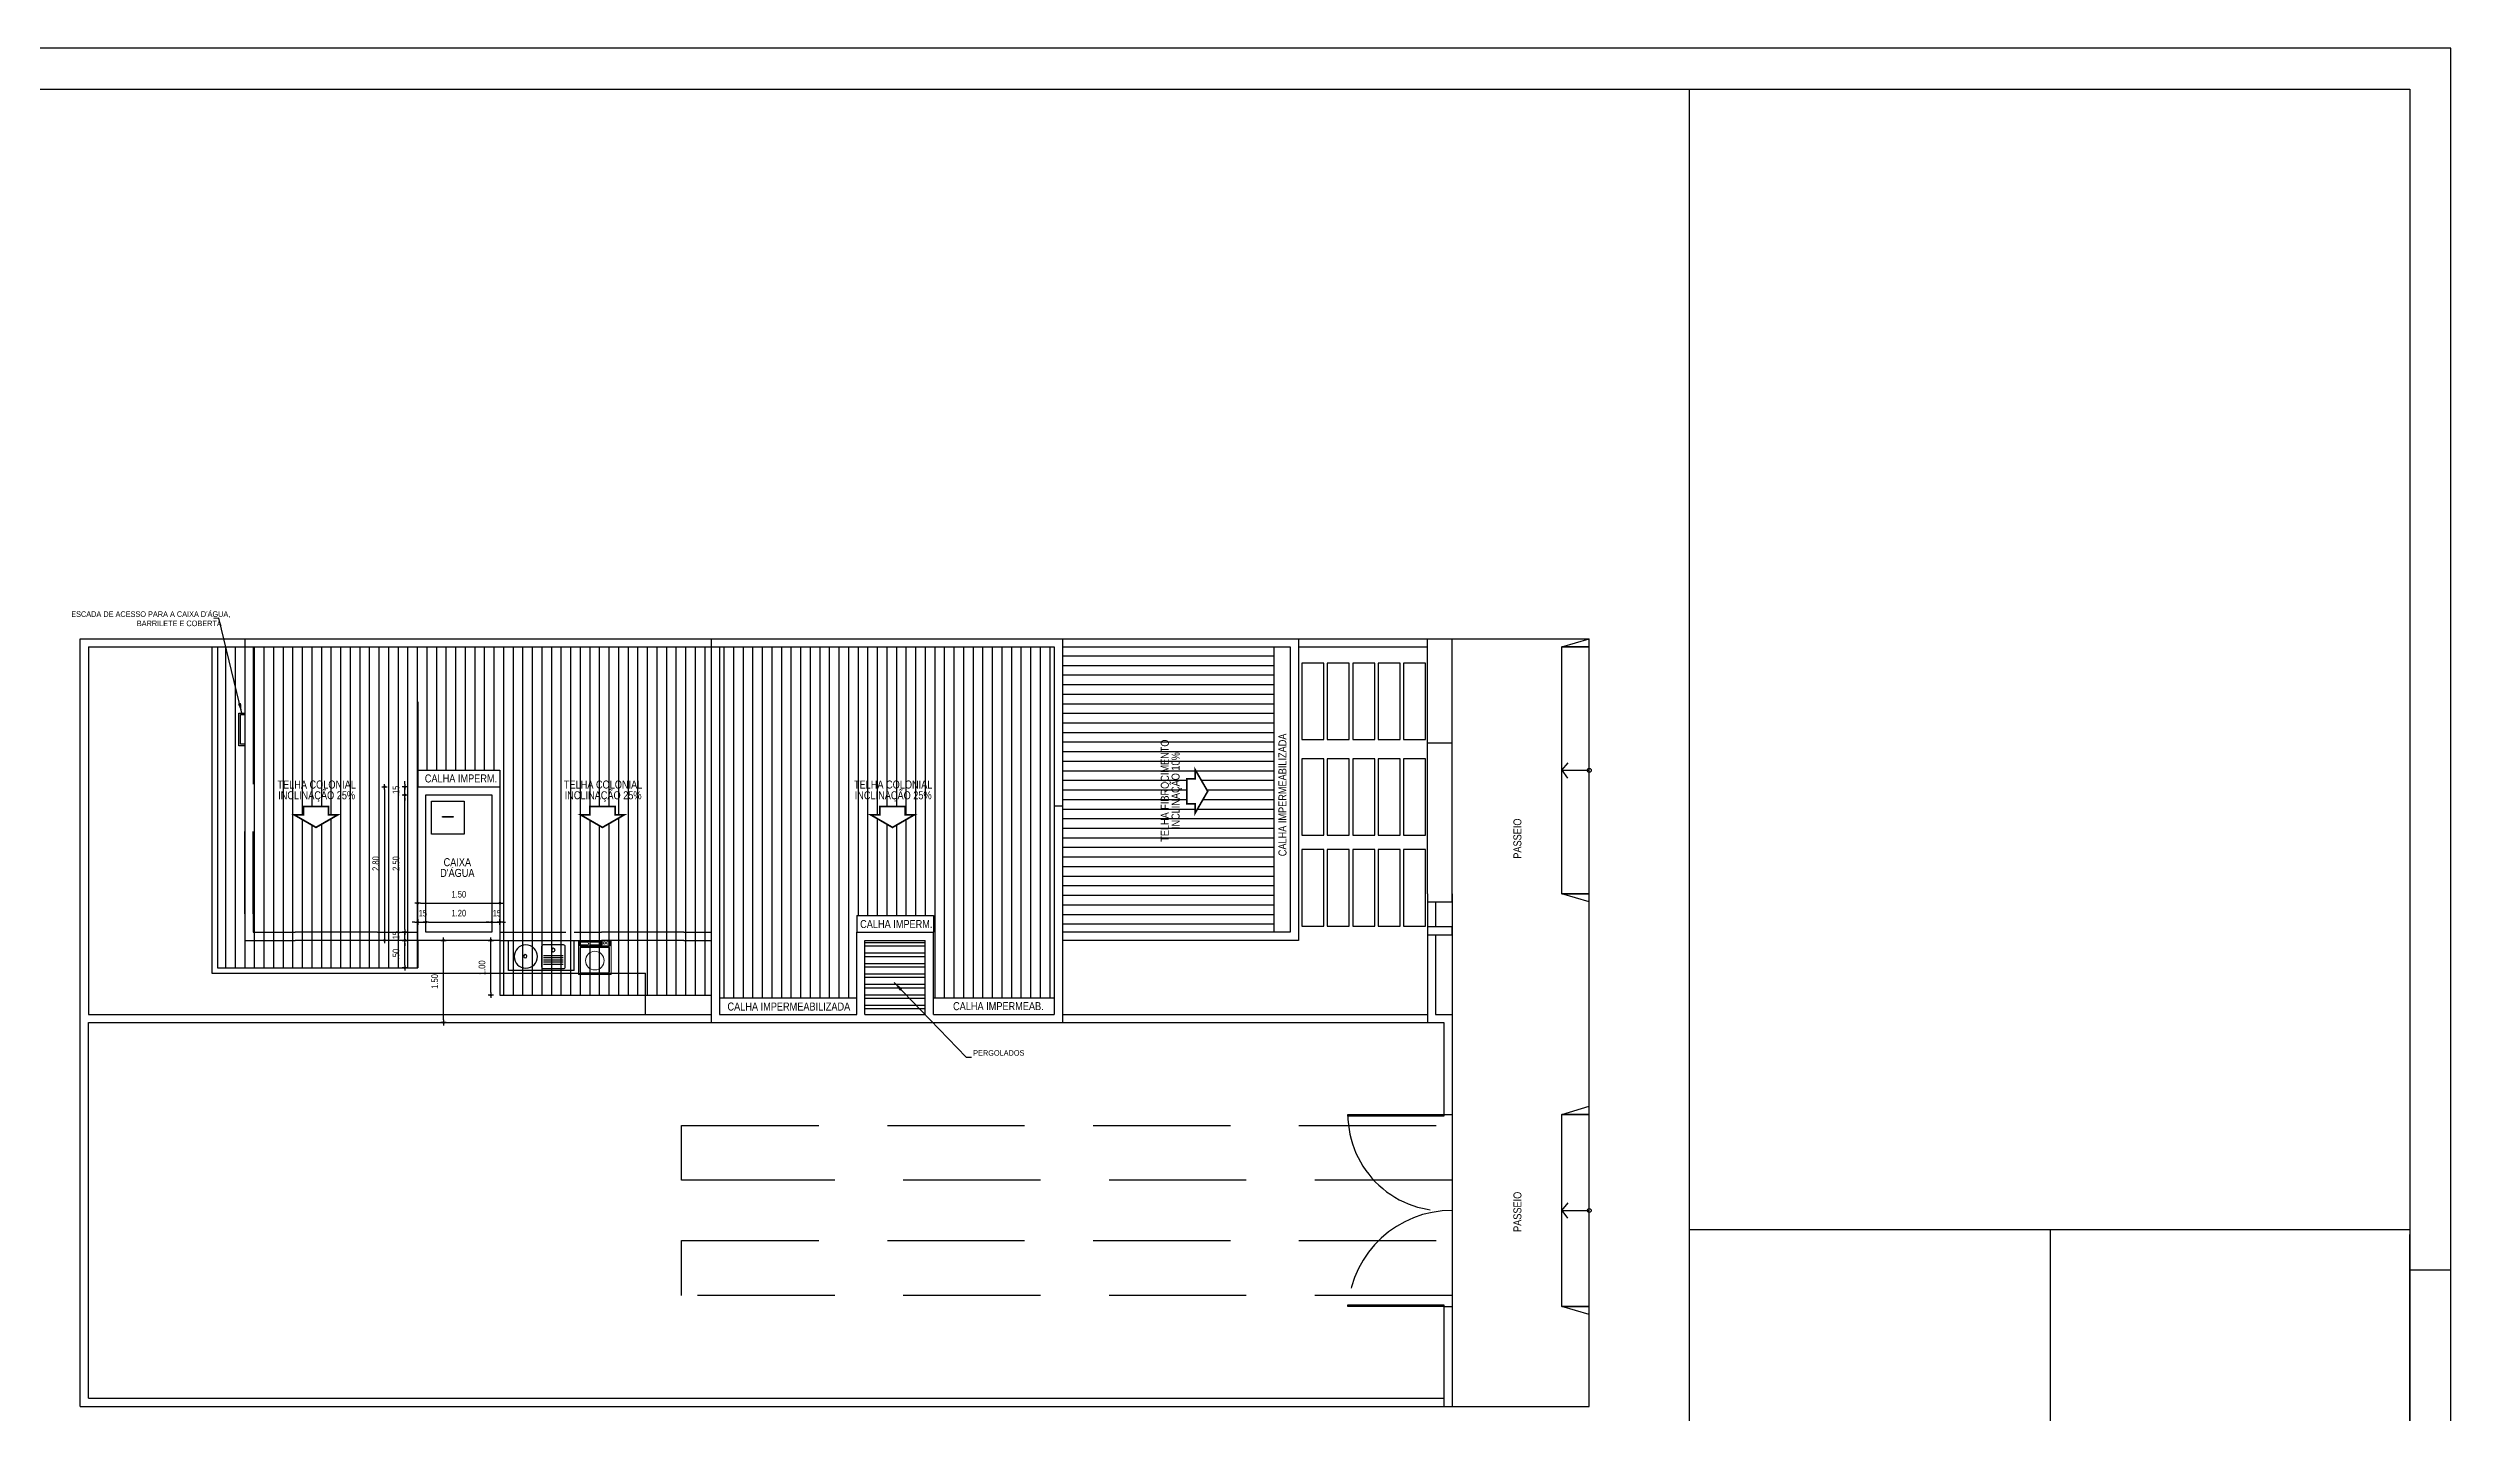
# Model space of a CAD drawing. Header units: millimetres. Extents: x 3955 to 10567, y -112 to 1797.
# Drawn here: x 5260.48 to 5304.27, y 921.61 to 946.49 of the extents above; entities that cross this region are included whole.
import ezdxf
from ezdxf.enums import TextEntityAlignment as Align

# ---------------------------------------------------------------- set-up
doc = ezdxf.new("R2010")
doc.units = ezdxf.units.MM
doc.header["$LTSCALE"] = 20
doc.linetypes.add('HIDDEN2', pattern=[0.1875, 0.125, -0.0625])
for name, color, linetype in [('COTA', 7, 'Continuous'), ('COTAS', 7, 'Continuous'), ('COTAS01', 7, 'Continuous'), ('E-txt-g', 3, 'Continuous'), ('ESPECIFICAÇÃO02', 7, 'Continuous'), ('ESQUQDRIA', 2, 'Continuous'), ('LAYER1', 2, 'Continuous'), ('LAYER7', 4, 'Continuous'), ('LINHA PISO', 9, 'Continuous'), ('PAREDE', 5, 'Continuous'), ('pergolado', 8, 'Continuous')]:
    doc.layers.add(name, color=color, linetype=linetype)
for name, color, linetype, lineweight in [('E-Cta-W', 7, 'Continuous', 20), ('E-Lay-9', 9, 'Continuous', 9), ('E-Txt-W', 7, 'Continuous', 20)]:
    doc.layers.add(name, color=color, linetype=linetype, lineweight=lineweight)
doc.styles.add('F2', font='ARIALN.TTF')
doc.styles.add('REG60', font='romans.shx', dxfattribs={"width": 0.8, "height": 0.15})
doc.styles.add('REG80', font='romans.shx', dxfattribs={"width": 0.8, "height": 0.2})
doc.styles.get("Standard").update_dxf_attribs({"font": 'arial.ttf'})
doc.dimstyles.new('ARQUITETURA', dxfattribs={"dimtxt": 0.11, "dimasz": 0.05, "dimexe": 0.1, "dimexo": 0, "dimgap": 0.1, "dimtad": 1, "dimzin": 5, "dimdsep": 46, "dimtxsty": 'F2', "dimblk": 'COTA', "dimcen": 0, "dimse1": 1, "dimse2": 1, "dimadec": 0, "dimazin": 0, "dimtfac": 2, "dimtix": 1, "dimtmove": 2, "dimatfit": 3, "dimldrblk": 'COTA', "dimfxl": 1, "dimtolj": 1, "dimtzin": 5, "dimarcsym": 0})
doc.dimstyles.get("Standard").update_dxf_attribs({"dimtxt": 0.18, "dimasz": 0.18, "dimexe": 0.18, "dimexo": 0.0625, "dimgap": 0.09, "dimtad": 0, "dimtih": 1, "dimtoh": 1, "dimdec": 4, "dimzin": 0, "dimdsep": 46, "dimtxsty": 'Standard', "dimcen": 0.09, "dimadec": 0, "dimazin": 0, "dimtfac": 1, "dimtdec": 4, "dimtofl": 0, "dimtmove": 0, "dimatfit": 3, "dimfxl": 1, "dimtolj": 1, "dimtzin": 0, "dimarcsym": 0})
pattern_1 = [(90, (0, -102.09482), (-0.174625, 3e-17), [])]

# ---------------------------------------------------------------- blocks, each defined once
blk = doc.blocks.new('A$C656368A0')
at = {"layer": 'COTAS01', "color": 8}
for p, q in [((0, 1.196), (0, 0)), ((0, 1.196), (0.55, 1.196)), ((0.11, 0.997), (0.11, 0.635)), ((0.15, 0.997), (0.15, 0.635)), ((0.19, 0.997), (0.19, 0.635)), ((0.23, 0.997), (0.23, 0.635)), ((0.27, 0.997), (0.27, 0.635)), ((0, 0), (0.55, 0))]:
    blk.add_line(p, q, dxfattribs=at)
for centre in [(0.374, 0.816), (0.259, 0.305)]:
    blk.add_circle(centre, 0.0307, dxfattribs=at)
at = {"layer": 'ESPECIFICAÇÃO02', "color": 8}
blk.add_lwpolyline([(0.466, 0.633, -0.414214), (0.436, 0.603), (0.065, 0.603, -0.414214), (0.035, 0.633), (0.035, 1.003, -0.414214), (0.065, 1.033), (0.436, 1.033, -0.414214), (0.466, 1.003)], format="xyb", close=True, dxfattribs=at)
blk.add_circle((0.254, 0.315), 0.212, dxfattribs=at)
blk = doc.blocks.new('Maquina de Lavar')
at = {"layer": 'E-Lay-9', "color": 8}
for p, q in [((0.3, 0), (-0.3, 0)), ((-0.3, 0), (-0.3, -0.62)), ((-0.08, -0.01), (-0.28, -0.01)), ((-0.28, -0.01), (-0.28, -0.1)), ((0.28, -0.1), (-0.28, -0.1)), ((0.27, -0.13), (-0.27, -0.13)), ((-0.27, -0.13), (-0.27, -0.57)), ((0.25, -0.11), (-0.25, -0.11)), ((-0.25, -0.11), (-0.25, -0.13)), ((-0.136, -0.085), (-0.136, -0.01)), ((-0.086, -0.025), (-0.136, -0.025)), ((-0.086, -0.04), (-0.136, -0.04)), ((-0.086, -0.055), (-0.136, -0.055)), ((-0.086, -0.07), (-0.136, -0.07)), ((0.085, -0.085), (-0.136, -0.085)), ((-0.086, -0.085), (-0.086, -0.01)), ((-0.08, -0.01), (-0.08, -0.02)), ((0.28, -0.02), (-0.08, -0.02)), ((0.085, -0.035), (-0.065, -0.035)), ((0.085, -0.085), (0.085, -0.035)), ((0.115, -0.07), (0.115, -0.05)), ((0.25, -0.035), (0.13, -0.035)), ((0.25, -0.085), (0.13, -0.085)), ((0.25, -0.13), (0.25, -0.11)), ((0.265, -0.07), (0.265, -0.05)), ((0.27, -0.57), (0.27, -0.13)), ((0.28, -0.1), (0.28, -0.02)), ((0.3, -0.62), (0.3, 0)), ((-0.3, -0.62), (0.3, -0.62)), ((-0.25, -0.59), (0.25, -0.59))]:
    blk.add_line(p, q, dxfattribs=at)
for centre, radius in [((-0.237, -0.048), 0.0227), ((-0.174, -0.048), 0.0227), ((0, -0.37), 0.17)]:
    blk.add_circle(centre, radius, dxfattribs=at)
for centre, radius, start, end in [((-0.065, -0.02), 0.015, 180, 270), ((0.13, -0.05), 0.015, 90, 180), ((0.13, -0.07), 0.015, 180, 270), ((0.25, -0.05), 0.015, 360, 90), ((0.25, -0.07), 0.015, 270, 360), ((-0.25, -0.57), 0.02, 180, 270), ((0.25, -0.57), 0.02, 270, 360)]:
    blk.add_arc(centre, radius, start, end, dxfattribs=at)
blk = doc.blocks.new('TXT-AMB75')
at = {"layer": 'E-txt-g', "style": 'REG80', "width": 0.8, "flags": 8}
blk.add_attdef('TXT', text='', height=0.2, dxfattribs=at).set_placement((0.005, 0.296), align=Align.CENTER)
at = {"layer": 'E-Txt-W', "style": 'REG60', "width": 0.8, "flags": 8}
blk.add_attdef('TXT', text='', height=0.15, dxfattribs=at).set_placement((0.005, 0.027), align=Align.CENTER)
blk = doc.blocks.new('Seta')
at = {"color": 2, "const_width": 2}
blk.add_lwpolyline([(10, 15), (10, 26), (25, 0), (10, -26), (10, -15), (0, -15), (0, 15)], close=True, dxfattribs=at)
blk = doc.blocks.new('COTA')
at = {"layer": 'COTA'}
for p, q in [((-1, 0), (1, 0)), ((0, 1), (0, -1))]:
    blk.add_line(p, q, dxfattribs=at)
at = {"layer": 'COTA', "const_width": 0.5}
blk.add_lwpolyline([(-0.25, 0, 1), (0.25, 0, 1)], format="xyb", close=True, dxfattribs=at)
blk = doc.blocks.new('*D597')
at = {"color": 0, "lineweight": -2}
blk.add_line((5266.982, 929.773), (5266.982, 930.173), dxfattribs=at)
at = {"color": 0, "lineweight": -2, "xscale": 0.05, "yscale": 0.05, "zscale": 0.05}
for p, rotation in [((5266.982, 930.223), 90), ((5266.982, 929.723), 270)]:
    blk.add_blockref('COTA', p, dxfattribs=dict(at, rotation=rotation))
at = {"color": 0, "insert": (5266.82, 929.973), "char_height": 0.12, "attachment_point": 5, "rotation": 90, "style": 'F2'}
blk.add_mtext('\\A1;.50', dxfattribs=at)
blk = doc.blocks.new('*D598')
at = {"color": 0, "lineweight": -2}
for p, q in [((5266.982, 930.423), (5266.982, 930.473)), ((5266.982, 930.223), (5266.982, 930.373)), ((5266.982, 930.173), (5266.982, 930.123))]:
    blk.add_line(p, q, dxfattribs=at)
at = {"color": 0, "lineweight": -2, "xscale": 0.05, "yscale": 0.05, "zscale": 0.05}
for p, rotation in [((5266.982, 930.373), 270), ((5266.982, 930.223), 90)]:
    blk.add_blockref('COTA', p, dxfattribs=dict(at, rotation=rotation))
at = {"color": 0, "insert": (5266.82, 930.298), "char_height": 0.12, "attachment_point": 5, "rotation": 90, "style": 'F2'}
blk.add_mtext('\\A1;.15', dxfattribs=at)
blk = doc.blocks.new('*D599')
at = {"color": 0, "lineweight": -2}
blk.add_line((5266.982, 930.423), (5266.982, 932.823), dxfattribs=at)
at = {"color": 0, "lineweight": -2, "xscale": 0.05, "yscale": 0.05, "zscale": 0.05}
for p, rotation in [((5266.982, 932.873), 90), ((5266.982, 930.373), 270)]:
    blk.add_blockref('COTA', p, dxfattribs=dict(at, rotation=rotation))
at = {"color": 0, "insert": (5266.82, 931.623), "char_height": 0.12, "attachment_point": 5, "rotation": 90, "style": 'F2'}
blk.add_mtext('\\A1;2.50', dxfattribs=at)
blk = doc.blocks.new('*D498')
at = {"color": 0, "lineweight": -2}
for p, q in [((5266.982, 933.073), (5266.982, 933.123)), ((5266.982, 932.873), (5266.982, 933.023)), ((5266.982, 932.823), (5266.982, 932.773))]:
    blk.add_line(p, q, dxfattribs=at)
at = {"color": 0, "lineweight": -2, "xscale": 0.05, "yscale": 0.05, "zscale": 0.05}
for p, rotation in [((5266.982, 933.023), 270), ((5266.982, 932.873), 90)]:
    blk.add_blockref('COTA', p, dxfattribs=dict(at, rotation=rotation))
at = {"color": 0, "insert": (5266.82, 932.948), "char_height": 0.12, "attachment_point": 5, "rotation": 90, "style": 'F2'}
blk.add_mtext('\\A1;.15', dxfattribs=at)
blk = doc.blocks.new('*D600')
at = {"color": 0, "lineweight": -2}
blk.add_line((5266.613, 932.973), (5266.613, 930.273), dxfattribs=at)
at = {"color": 0, "lineweight": -2, "xscale": 0.05, "yscale": 0.05, "zscale": 0.05}
for p, rotation in [((5266.613, 933.023), 90), ((5266.613, 930.223), 270)]:
    blk.add_blockref('COTA', p, dxfattribs=dict(at, rotation=rotation))
at = {"color": 0, "insert": (5266.452, 931.623), "char_height": 0.12, "attachment_point": 5, "rotation": 90, "style": 'F2'}
blk.add_mtext('\\A1;2.80', dxfattribs=at)
blk = doc.blocks.new('*D601')
at = {"color": 0, "lineweight": -2}
for p, q in [((5267.166, 930.556), (5267.116, 930.556)), ((5267.216, 930.556), (5267.366, 930.556)), ((5267.416, 930.556), (5267.466, 930.556))]:
    blk.add_line(p, q, dxfattribs=at)
at = {"color": 0, "lineweight": -2, "xscale": 0.05, "yscale": 0.05, "zscale": 0.05}
blk.add_blockref('COTA', (5267.216, 930.556), dxfattribs=at)
at = {"color": 0, "lineweight": -2, "xscale": 0.05, "yscale": 0.05, "zscale": 0.05, "rotation": 180}
blk.add_blockref('COTA', (5267.366, 930.556), dxfattribs=at)
at = {"color": 0, "insert": (5267.291, 930.718), "char_height": 0.12, "attachment_point": 5, "style": 'F2'}
blk.add_mtext('\\A1;.15', dxfattribs=at)
blk = doc.blocks.new('*D602')
at = {"color": 0, "lineweight": -2}
blk.add_line((5267.416, 930.556), (5268.516, 930.556), dxfattribs=at)
at = {"color": 0, "lineweight": -2, "xscale": 0.05, "yscale": 0.05, "zscale": 0.05, "rotation": 180}
blk.add_blockref('COTA', (5267.366, 930.556), dxfattribs=at)
at = {"color": 0, "lineweight": -2, "xscale": 0.05, "yscale": 0.05, "zscale": 0.05}
blk.add_blockref('COTA', (5268.566, 930.556), dxfattribs=at)
at = {"color": 0, "insert": (5267.966, 930.718), "char_height": 0.12, "attachment_point": 5, "style": 'F2'}
blk.add_mtext('\\A1;1.20', dxfattribs=at)
blk = doc.blocks.new('*D603')
at = {"color": 0, "lineweight": -2}
for p, q in [((5268.516, 930.556), (5268.466, 930.556)), ((5268.566, 930.556), (5268.716, 930.556)), ((5268.766, 930.556), (5268.816, 930.556))]:
    blk.add_line(p, q, dxfattribs=at)
at = {"color": 0, "lineweight": -2, "xscale": 0.05, "yscale": 0.05, "zscale": 0.05}
blk.add_blockref('COTA', (5268.566, 930.556), dxfattribs=at)
at = {"color": 0, "lineweight": -2, "xscale": 0.05, "yscale": 0.05, "zscale": 0.05, "rotation": 180}
blk.add_blockref('COTA', (5268.716, 930.556), dxfattribs=at)
at = {"color": 0, "insert": (5268.641, 930.718), "char_height": 0.12, "attachment_point": 5, "style": 'F2'}
blk.add_mtext('\\A1;.15', dxfattribs=at)
blk = doc.blocks.new('*D604')
at = {"color": 0, "lineweight": -2}
blk.add_line((5267.266, 930.9), (5268.666, 930.9), dxfattribs=at)
at = {"color": 0, "lineweight": -2, "xscale": 0.05, "yscale": 0.05, "zscale": 0.05, "rotation": 180}
blk.add_blockref('COTA', (5267.216, 930.9), dxfattribs=at)
at = {"color": 0, "lineweight": -2, "xscale": 0.05, "yscale": 0.05, "zscale": 0.05}
blk.add_blockref('COTA', (5268.716, 930.9), dxfattribs=at)
at = {"color": 0, "insert": (5267.966, 931.062), "char_height": 0.12, "attachment_point": 5, "style": 'F2'}
blk.add_mtext('\\A1;1.50', dxfattribs=at)
blk = doc.blocks.new('*D605')
at = {"color": 0, "lineweight": -2}
blk.add_line((5268.549, 929.273), (5268.549, 930.173), dxfattribs=at)
at = {"color": 0, "lineweight": -2, "xscale": 0.05, "yscale": 0.05, "zscale": 0.05}
for p, rotation in [((5268.549, 930.223), 90), ((5268.549, 929.223), 270)]:
    blk.add_blockref('COTA', p, dxfattribs=dict(at, rotation=rotation))
at = {"color": 0, "insert": (5268.388, 929.723), "char_height": 0.12, "attachment_point": 5, "rotation": 90, "style": 'F2'}
blk.add_mtext('\\A1;1.00', dxfattribs=at)
blk = doc.blocks.new('*D661')
at = {"color": 0, "lineweight": -2}
blk.add_line((5267.688, 928.773), (5267.688, 930.173), dxfattribs=at)
at = {"color": 0, "lineweight": -2, "xscale": 0.05, "yscale": 0.05, "zscale": 0.05}
for p, rotation in [((5267.688, 930.223), 90), ((5267.688, 928.723), 270)]:
    blk.add_blockref('COTA', p, dxfattribs=dict(at, rotation=rotation))
at = {"color": 0, "insert": (5267.527, 929.473), "char_height": 0.12, "attachment_point": 5, "rotation": 90, "style": 'F2'}
blk.add_mtext('\\A1;1.50', dxfattribs=at)

msp = doc.modelspace()

# ---------------------------------------------------------------- hatches: boundary and pattern name
at = {"linetype": 'Continuous'}
h = msp.add_hatch(dxfattribs=at)
h.set_pattern_fill('ANSI32', color=8, scale=0.02, angle=135, style=0)
h.set_pattern_definition([(180, (0, -77.62423), (-1e-17, -0.1905), []), (180, (-0.0635, -77.56073), (-1e-17, -0.1905), [])])
h.paths.add_polyline_path([(5276.466, 930.148), (5276.466, 930.223), (5275.366, 930.223), (5275.366, 930.148), (5275.366, 928.948), (5275.366, 928.873), (5276.466, 928.873), (5276.466, 928.948)])
at = {"layer": 'LAYER7', "linetype": 'Continuous'}
h = msp.add_hatch(dxfattribs=at)
h.set_pattern_fill('ANSI31', color=8, scale=0.055, angle=45, style=0)
h.set_pattern_definition(pattern_1)
h.paths.add_polyline_path([(5263.566, 935.573), (5263.566, 929.723), (5267.216, 929.723), (5267.216, 933.323), (5268.716, 933.323), (5268.716, 929.223), (5272.566, 929.223), (5272.566, 935.573)])
h.paths.add_polyline_path([(5269.843, 932.951), (5271.347, 932.951), (5271.347, 933.177), (5269.843, 933.177)], flags=24)
h.paths.add_polyline_path([(5269.839, 932.698), (5271.351, 932.698), (5271.351, 933.029), (5269.839, 933.029)], flags=24)
h.paths.add_polyline_path([(5270.353, 932.511), (5270.185, 932.511), (5270.583, 932.282), (5270.98, 932.511), (5270.812, 932.511), (5270.812, 932.664), (5270.353, 932.664)], flags=16)
h.paths.add_polyline_path([(5264.623, 932.951), (5266.128, 932.951), (5266.128, 933.177), (5264.623, 933.177)], flags=24)
h.paths.add_polyline_path([(5264.62, 932.698), (5266.131, 932.698), (5266.131, 933.029), (5264.62, 933.029)], flags=24)
h.paths.add_polyline_path([(5265.134, 932.511), (5264.966, 932.511), (5265.363, 932.282), (5265.76, 932.511), (5265.592, 932.511), (5265.592, 932.664), (5265.134, 932.664)], flags=16)
h.paths.add_polyline_path([(5266.945, 931.461), (5266.945, 931.789), (5266.695, 931.789), (5266.695, 931.461)], flags=24)
h.paths.add_polyline_path([(5266.945, 932.819), (5266.945, 933.071), (5266.695, 933.071), (5266.695, 932.819)], flags=24)
h.paths.add_polyline_path([(5266.576, 931.461), (5266.576, 931.789), (5266.326, 931.789), (5266.326, 931.461)], flags=24)
h.paths.add_polyline_path([(5266.945, 930.169), (5266.945, 930.421), (5266.695, 930.421), (5266.695, 930.169)], flags=24)
h.paths.add_polyline_path([(5266.945, 929.845), (5266.945, 930.096), (5266.695, 930.096), (5266.695, 929.845)], flags=24)
h = msp.add_hatch(dxfattribs=at)
h.set_pattern_fill('ANSI31', scale=0.055, angle=45, style=0)
h.set_pattern_definition(pattern_1)
h.paths.add_polyline_path([(5278.816, 932.673), (5278.816, 935.573), (5272.716, 935.573), (5272.716, 929.173), (5275.216, 929.173), (5275.216, 930.373), (5275.216, 930.673), (5276.616, 930.673), (5276.616, 930.373), (5276.616, 929.173), (5278.816, 929.173)])
h.paths.add_polyline_path([(5276.266, 932.511), (5275.869, 932.282), (5275.472, 932.511), (5275.64, 932.511), (5275.64, 932.664), (5276.098, 932.664), (5276.098, 932.511)], flags=16)
h.paths.add_polyline_path([(5275.129, 932.951), (5276.634, 932.951), (5276.634, 933.177), (5275.129, 933.177)], flags=24)
h.paths.add_polyline_path([(5275.126, 932.698), (5276.637, 932.698), (5276.637, 933.029), (5275.126, 933.029)], flags=24)
h = msp.add_hatch(dxfattribs=at)
h.set_pattern_fill('ANSI31', color=8, scale=0.055, angle=135, style=0)
h.set_pattern_definition([(180, (0, -95.05095), (-3e-17, -0.174625), [])])
h.paths.add_polyline_path([(5278.966, 935.573), (5278.966, 932.673), (5278.966, 930.373), (5282.816, 930.373), (5282.816, 935.573)])
h.paths.add_polyline_path([(5281.383, 933.337), (5281.612, 932.94), (5281.383, 932.543), (5281.383, 932.71), (5281.23, 932.71), (5281.23, 933.169), (5281.383, 933.169)], flags=16)
h.paths.add_polyline_path([(5280.943, 931.982), (5280.943, 933.922), (5280.717, 933.922), (5280.717, 931.982)], flags=24)
h.paths.add_polyline_path([(5281.196, 932.196), (5281.196, 933.708), (5280.866, 933.708), (5280.866, 932.196)], flags=24)

# ---------------------------------------------------------------- linework, layer by layer
at = {"color": 2}
for p, q in [((5290.393, 924.949), (5290.393, 945.743)), ((5303.518, 910.242), (5303.518, 924.857)), ((5303.518, 924.218), (5304.268, 924.218))]:
    msp.add_line(p, q, dxfattribs=at)
at = {"color": 8, "linetype": 'HIDDEN2'}
for p, q in [((5264.066, 935.573), (5264.066, 932.207)), ((5264.216, 935.573), (5264.216, 932.207)), ((5267.216, 934.573), (5267.216, 933.023)), ((5264.066, 930.707), (5264.066, 932.207)), ((5264.216, 930.707), (5264.216, 932.207)), ((5264.066, 930.707), (5264.066, 930.223)), ((5264.216, 930.707), (5264.216, 930.373)), ((5264.066, 930.223), (5264.981, 930.223)), ((5264.216, 930.373), (5264.981, 930.373)), ((5266.481, 930.373), (5264.981, 930.373)), ((5267.216, 930.223), (5264.981, 930.223)), ((5266.481, 930.373), (5267.216, 930.373)), ((5266.716, 930.373), (5267.216, 930.373)), ((5268.716, 930.373), (5269.916, 930.373)), ((5268.716, 930.373), (5269.916, 930.373)), ((5268.716, 930.223), (5270.566, 930.223)), ((5270.066, 930.373), (5270.566, 930.373)), ((5270.066, 930.373), (5270.566, 930.373)), ((5272.066, 930.373), (5270.566, 930.373)), ((5272.066, 930.223), (5270.566, 930.223)), ((5272.066, 930.373), (5272.566, 930.373)), ((5272.066, 930.373), (5272.566, 930.373)), ((5272.066, 930.223), (5272.566, 930.223))]:
    msp.add_line(p, q, dxfattribs=at)
at = {"color": 7}
for p, q in [((5267.216, 933.323), (5267.216, 933.023)), ((5268.716, 933.323), (5268.716, 933.023)), ((5275.216, 930.673), (5275.216, 930.373)), ((5276.616, 930.673), (5276.616, 930.373))]:
    msp.add_line(p, q, dxfattribs=at)
at = {"color": 8}
for p, q in [((5286.066, 930.923), (5286.066, 930.473)), ((5286.066, 930.323), (5286.066, 928.873)), ((5286.066, 927.048), (5286.066, 923.548))]:
    msp.add_line(p, q, dxfattribs=at)
at = {"color": 2}
msp.add_lwpolyline([(5238.391, 901.943), (5304.268, 901.943), (5304.268, 946.493), (5238.391, 946.493)], close=True, dxfattribs=at)
at = {"color": 1}
for points in [[(5240.266, 945.743), (5303.518, 945.743), (5303.518, 902.693), (5240.266, 902.693)], [(5267.216, 933.023), (5268.716, 933.023), (5268.716, 930.223), (5267.216, 930.223)]]:
    msp.add_lwpolyline(points, close=True, dxfattribs=at)
at = {"color": 7}
for points in [[(5264.066, 933.768), (5263.956, 933.768), (5263.956, 934.368), (5264.066, 934.368)], [(5296.97, 910.242), (5296.97, 924.949)]]:
    msp.add_lwpolyline(points, dxfattribs=at)
msp.add_lwpolyline([(5264.066, 933.798), (5263.986, 933.798), (5263.986, 934.338), (5264.066, 934.338)], close=True, dxfattribs=at)
at = {"color": 8, "linetype": 'HIDDEN2'}
msp.add_lwpolyline([(5267.366, 932.873), (5268.566, 932.873), (5268.566, 930.373), (5267.366, 930.373)], close=True, dxfattribs=at)
at = {"color": 8}
for points in [[(5267.466, 932.759), (5268.066, 932.759), (5268.066, 932.159), (5267.466, 932.159)], [(5267.669, 932.482), (5267.862, 932.482), (5267.862, 932.469), (5267.669, 932.469)], [(5285.916, 927.018), (5284.166, 927.018), (5284.166, 927.048), (5285.916, 927.048)], [(5285.916, 923.548), (5284.166, 923.548), (5284.166, 923.578), (5285.916, 923.578)]]:
    msp.add_lwpolyline(points, close=True, dxfattribs=at)
at = {"color": 2}
msp.add_lwpolyline([(5290.393, 910.242), (5290.393, 924.949), (5303.518, 924.949)], dxfattribs=at)
at = {"color": 8, "linetype": 'HIDDEN2'}
for centre, radius, start, end in [((5285.922, 927.048), 1.756, 180, 274.7066), ((5286.066, 923.392), 1.906, 90, 175.2934)]:
    msp.add_arc(centre, radius, start, end, dxfattribs=at)
at = {"layer": 'ESQUQDRIA', "color": 8, "ltscale": 0.5}
for p, q in [((5288.066, 933.323), (5288.178, 933.46)), ((5288.066, 933.323), (5288.566, 933.323)), ((5288.066, 933.323), (5288.171, 933.18)), ((5288.066, 925.298), (5288.178, 925.435)), ((5288.066, 925.298), (5288.566, 925.298)), ((5288.066, 925.298), (5288.171, 925.155))]:
    msp.add_line(p, q, dxfattribs=at)
for centre in [(5288.566, 933.323), (5288.566, 925.298)]:
    msp.add_circle(centre, 0.0349, dxfattribs=at)
at = {"layer": 'LAYER1', "color": 8, "linetype": 'Continuous'}
for p, q in [((5286.066, 935.723), (5288.566, 935.723)), ((5288.566, 921.723), (5288.566, 935.723)), ((5286.066, 921.723), (5288.566, 921.723))]:
    msp.add_line(p, q, dxfattribs=at)
for points in [[(5288.566, 930.923), (5288.066, 931.073), (5288.566, 931.073), (5288.066, 931.073), (5288.066, 935.573), (5288.566, 935.573), (5288.066, 935.573), (5288.566, 935.723)], [(5288.566, 923.398), (5288.066, 923.548), (5288.566, 923.548), (5288.066, 923.548), (5288.066, 927.048), (5288.566, 927.048), (5288.066, 927.048), (5288.566, 927.198)]]:
    msp.add_lwpolyline(points, dxfattribs=at)
at = {"layer": 'PAREDE', "color": 7, "linetype": 'Continuous'}
for p, q in [((5261.066, 935.723), (5264.066, 935.723)), ((5261.066, 921.723), (5261.066, 935.723)), ((5261.216, 935.573), (5263.566, 935.573)), ((5261.216, 935.573), (5263.466, 935.573)), ((5261.216, 935.573), (5261.216, 928.873)), ((5282.816, 935.573), (5282.816, 930.373)), ((5283.266, 935.723), (5285.916, 935.723)), ((5283.266, 935.723), (5286.066, 935.723)), ((5283.266, 935.573), (5285.616, 935.573)), ((5283.266, 935.573), (5285.616, 935.573)), ((5285.616, 931.073), (5285.616, 935.723)), ((5285.616, 935.573), (5285.616, 935.573)), ((5285.616, 935.573), (5285.616, 935.573)), ((5286.066, 935.573), (5286.066, 935.723)), ((5286.066, 935.573), (5286.066, 935.723)), ((5286.066, 930.923), (5286.066, 935.573)), ((5285.616, 933.823), (5286.066, 933.823)), ((5267.216, 933.323), (5268.716, 933.323)), ((5285.616, 931.073), (5285.616, 930.923)), ((5285.616, 931.073), (5285.616, 930.923)), ((5285.616, 931.073), (5285.616, 928.873)), ((5285.616, 931.073), (5285.616, 928.723)), ((5285.616, 930.923), (5286.066, 930.923)), ((5285.766, 930.923), (5286.066, 930.923)), ((5285.766, 930.923), (5286.066, 930.923)), ((5285.766, 930.923), (5286.066, 930.923)), ((5285.766, 930.923), (5285.766, 930.473)), ((5285.766, 930.923), (5285.766, 930.473)), ((5286.066, 931.073), (5286.066, 930.923)), ((5286.066, 931.073), (5286.066, 930.923)), ((5275.216, 930.673), (5276.616, 930.673)), ((5285.616, 930.473), (5286.066, 930.473)), ((5285.616, 930.473), (5286.066, 930.473)), ((5285.616, 930.473), (5286.066, 930.473)), ((5286.066, 930.473), (5286.066, 930.323)), ((5286.066, 930.473), (5286.066, 930.323)), ((5286.066, 930.323), (5286.066, 930.473)), ((5285.616, 930.323), (5286.066, 930.323)), ((5285.616, 930.323), (5286.066, 930.323)), ((5285.616, 930.323), (5286.066, 930.323)), ((5285.616, 930.323), (5286.066, 930.323)), ((5285.766, 930.323), (5285.766, 928.873)), ((5285.766, 930.323), (5285.766, 928.873)), ((5272.716, 929.173), (5275.216, 929.173)), ((5276.616, 929.173), (5278.816, 929.173)), ((5261.216, 928.873), (5272.566, 928.873)), ((5261.216, 928.723), (5272.566, 928.723)), ((5261.216, 928.723), (5272.566, 928.723)), ((5261.216, 921.873), (5261.216, 928.723)), ((5278.966, 928.873), (5285.616, 928.873)), ((5278.966, 928.723), (5285.916, 928.723)), ((5278.966, 928.723), (5285.916, 928.723)), ((5282.416, 928.873), (5285.616, 928.873)), ((5285.766, 928.873), (5286.066, 928.873)), ((5285.766, 928.873), (5286.066, 928.873)), ((5285.916, 928.723), (5285.916, 927.048)), ((5286.066, 928.873), (5286.066, 928.723)), ((5286.066, 928.723), (5286.066, 927.048)), ((5285.916, 927.048), (5286.066, 927.048)), ((5285.916, 923.548), (5285.916, 921.723)), ((5285.916, 923.548), (5286.066, 923.548)), ((5285.916, 923.548), (5286.066, 923.548)), ((5286.066, 923.548), (5286.066, 921.723)), ((5261.066, 921.723), (5286.066, 921.723)), ((5261.066, 921.723), (5286.066, 921.723)), ((5261.216, 921.873), (5264.066, 921.873)), ((5261.216, 921.873), (5285.916, 921.873))]:
    msp.add_line(p, q, dxfattribs=at)
at = {"layer": 'PAREDE', "color": 8, "linetype": 'Continuous'}
for p, q in [((5263.466, 935.573), (5263.466, 929.623)), ((5263.466, 929.623), (5268.872, 929.623)), ((5268.872, 929.623), (5271.366, 929.623)), ((5271.366, 928.873), (5271.366, 929.623))]:
    msp.add_line(p, q, dxfattribs=at)
at = {"layer": 'PAREDE', "color": 5, "linetype": 'Continuous'}
for p, q in [((5263.566, 935.573), (5263.566, 935.573)), ((5272.537, 935.573), (5278.816, 935.573)), ((5272.566, 935.723), (5278.966, 935.723)), ((5272.566, 935.723), (5272.566, 935.573)), ((5272.566, 935.573), (5278.816, 935.573)), ((5278.816, 935.573), (5278.816, 932.673)), ((5278.966, 935.723), (5278.966, 932.673)), ((5278.816, 932.673), (5278.966, 932.673))]:
    msp.add_line(p, q, dxfattribs=at)
at = {"layer": 'PAREDE', "color": 2, "linetype": 'Continuous'}
for p, q in [((5263.566, 935.573), (5272.566, 935.573)), ((5263.566, 935.573), (5263.566, 929.723)), ((5264.066, 935.723), (5272.566, 935.723)), ((5264.066, 935.723), (5264.066, 935.573)), ((5272.566, 935.573), (5272.566, 928.723)), ((5272.716, 935.573), (5272.716, 928.873)), ((5278.816, 932.673), (5278.816, 928.873)), ((5278.966, 932.673), (5278.966, 928.723)), ((5267.216, 930.223), (5267.216, 929.723)), ((5268.716, 930.223), (5268.716, 929.223)), ((5275.216, 930.373), (5276.616, 930.373)), ((5275.216, 928.873), (5275.216, 930.373)), ((5275.366, 930.223), (5276.466, 930.223)), ((5275.366, 928.873), (5275.366, 930.223)), ((5276.466, 928.873), (5276.466, 930.223)), ((5276.616, 928.873), (5276.616, 930.373)), ((5263.566, 929.723), (5267.216, 929.723)), ((5268.716, 929.223), (5272.566, 929.223)), ((5272.566, 928.723), (5278.966, 928.723)), ((5272.566, 928.723), (5278.966, 928.723)), ((5272.716, 928.873), (5275.216, 928.873)), ((5275.366, 928.873), (5276.466, 928.873)), ((5276.616, 928.873), (5278.816, 928.873))]:
    msp.add_line(p, q, dxfattribs=at)
at = {"layer": 'PAREDE', "color": 3, "linetype": 'Continuous'}
for p, q in [((5278.966, 935.723), (5283.266, 935.723)), ((5278.966, 935.723), (5283.266, 935.723)), ((5278.966, 935.573), (5283.116, 935.573)), ((5278.966, 935.573), (5283.116, 935.573)), ((5283.116, 935.573), (5283.116, 930.373)), ((5283.266, 935.723), (5283.266, 930.223)), ((5283.116, 930.373), (5278.966, 930.373)), ((5283.266, 930.223), (5278.966, 930.223))]:
    msp.add_line(p, q, dxfattribs=at)
at = {"layer": 'pergolado', "linetype": 'HIDDEN2'}
for points in [[(5283.729, 933.883), (5283.729, 935.279), (5283.329, 935.279), (5283.329, 933.883)], [(5284.192, 933.883), (5284.192, 935.279), (5283.792, 935.279), (5283.792, 933.883)], [(5284.655, 933.883), (5284.655, 935.279), (5284.255, 935.279), (5284.255, 933.883)], [(5285.118, 933.883), (5285.118, 935.279), (5284.718, 935.279), (5284.718, 933.883)], [(5285.581, 933.883), (5285.581, 935.279), (5285.181, 935.279), (5285.181, 933.883)], [(5283.729, 932.139), (5283.729, 933.535), (5283.329, 933.535), (5283.329, 932.139)], [(5284.192, 932.139), (5284.192, 933.535), (5283.792, 933.535), (5283.792, 932.139)], [(5284.655, 932.139), (5284.655, 933.535), (5284.255, 933.535), (5284.255, 932.139)], [(5285.118, 932.139), (5285.118, 933.535), (5284.718, 933.535), (5284.718, 932.139)], [(5285.581, 932.139), (5285.581, 933.535), (5285.181, 933.535), (5285.181, 932.139)], [(5283.729, 930.483), (5283.729, 931.88), (5283.329, 931.88), (5283.329, 930.483)], [(5284.192, 930.483), (5284.192, 931.88), (5283.792, 931.88), (5283.792, 930.483)], [(5284.655, 930.483), (5284.655, 931.88), (5284.255, 931.88), (5284.255, 930.483)], [(5285.118, 930.483), (5285.118, 931.88), (5284.718, 931.88), (5284.718, 930.483)], [(5285.581, 930.483), (5285.581, 931.88), (5285.181, 931.88), (5285.181, 930.483)]]:
    msp.add_lwpolyline(points, close=True, dxfattribs=at)
for points in [[(5272.769, 925.848), (5272.026, 925.848), (5272.026, 926.848), (5286.066, 926.848), (5286.066, 925.848), (5272.026, 925.848)], [(5272.026, 924.749), (5286.066, 924.749), (5286.066, 923.748), (5272.026, 923.748), (5272.026, 924.749), (5272.769, 924.749)]]:
    msp.add_lwpolyline(points, dxfattribs=at)

# ---------------------------------------------------------------- block references
at = {"color": 6}
ref = msp.add_blockref('TXT-AMB75', (5283.068, 932.871), dxfattribs=dict(at, xscale=0.7290000000000001, yscale=0.7290000000000001, zscale=0.7290000000000001, rotation=90))
ref.add_attrib('TXT', 'CALHA IMPERMEABILIZADA', dxfattribs={"layer": 'E-Txt-W', "color": 2, "height": 0.1458, "rotation": 90, "style": 'F2'}).set_placement((5283.048, 932.875), align=Align.CENTER)
ref = msp.add_blockref('TXT-AMB75', (5281.119, 932.948), dxfattribs=dict(at, xscale=0.7290000000000001, yscale=0.7290000000000001, zscale=0.7290000000000001, rotation=90))
ref.add_attrib('TXT', 'TELHA FIBROCIMENTO', dxfattribs={"layer": 'E-txt-g', "color": 2, "height": 0.1458, "rotation": 90, "style": 'F2'}).set_placement((5280.903, 932.952), align=Align.CENTER)
ref.add_attrib('TXT', 'INCLINAÇÃO 10%', dxfattribs={"layer": 'E-Txt-W', "color": 2, "height": 0.1458, "rotation": 90, "style": 'F2'}).set_placement((5281.1, 932.952), align=Align.CENTER)
ref = msp.add_blockref('TXT-AMB75', (5265.371, 932.775), dxfattribs=dict(at, xscale=0.7290000000000001, yscale=0.7290000000000001, zscale=0.7290000000000001))
ref.add_attrib('TXT', 'TELHA COLONIAL', dxfattribs={"layer": 'E-txt-g', "color": 2, "height": 0.1458, "style": 'F2'}).set_placement((5265.375, 932.991), align=Align.CENTER)
ref.add_attrib('TXT', 'INCLINAÇÃO 25%', dxfattribs={"layer": 'E-Txt-W', "color": 2, "height": 0.1458, "style": 'F2'}).set_placement((5265.375, 932.795), align=Align.CENTER)
ref = msp.add_blockref('TXT-AMB75', (5268.001, 933.082), dxfattribs=dict(at, xscale=0.7290000000000001, yscale=0.7290000000000001, zscale=0.7290000000000001))
ref.add_attrib('TXT', 'CALHA IMPERM.', dxfattribs={"layer": 'E-Txt-W', "color": 2, "height": 0.1458, "style": 'F2'}).set_placement((5268.005, 933.102), align=Align.CENTER)
ref = msp.add_blockref('TXT-AMB75', (5270.591, 932.775), dxfattribs=dict(at, xscale=0.7290000000000001, yscale=0.7290000000000001, zscale=0.7290000000000001))
ref.add_attrib('TXT', 'TELHA COLONIAL', dxfattribs={"layer": 'E-txt-g', "color": 2, "height": 0.1458, "style": 'F2'}).set_placement((5270.595, 932.991), align=Align.CENTER)
ref.add_attrib('TXT', 'INCLINAÇÃO 25%', dxfattribs={"layer": 'E-Txt-W', "color": 2, "height": 0.1458, "style": 'F2'}).set_placement((5270.595, 932.795), align=Align.CENTER)
ref = msp.add_blockref('TXT-AMB75', (5275.877, 932.775), dxfattribs=dict(at, xscale=0.7290000000000001, yscale=0.7290000000000001, zscale=0.7290000000000001))
ref.add_attrib('TXT', 'TELHA COLONIAL', dxfattribs={"layer": 'E-txt-g', "color": 2, "height": 0.1458, "style": 'F2'}).set_placement((5275.881, 932.991), align=Align.CENTER)
ref.add_attrib('TXT', 'INCLINAÇÃO 25%', dxfattribs={"layer": 'E-Txt-W', "color": 2, "height": 0.1458, "style": 'F2'}).set_placement((5275.881, 932.795), align=Align.CENTER)
ref = msp.add_blockref('TXT-AMB75', (5267.935, 931.359), dxfattribs=dict(at, xscale=0.7290000000000001, yscale=0.7290000000000001, zscale=0.7290000000000001))
ref.add_attrib('TXT', 'CAIXA', dxfattribs={"layer": 'E-txt-g', "color": 2, "height": 0.1458, "style": 'F2'}).set_placement((5267.939, 931.575), align=Align.CENTER)
ref.add_attrib('TXT', "D'ÁGUA", dxfattribs={"layer": 'E-Txt-W', "color": 2, "height": 0.1458, "style": 'F2'}).set_placement((5267.939, 931.379), align=Align.CENTER)
ref = msp.add_blockref('TXT-AMB75', (5275.934, 930.427), dxfattribs=dict(at, xscale=0.7290000000000001, yscale=0.7290000000000001, zscale=0.7290000000000001))
ref.add_attrib('TXT', 'CALHA IMPERM.', dxfattribs={"layer": 'E-Txt-W', "color": 2, "height": 0.1458, "style": 'F2'}).set_placement((5275.938, 930.447), align=Align.CENTER)
ref = msp.add_blockref('TXT-AMB75', (5273.976, 928.923), dxfattribs=dict(at, xscale=0.7290000000000001, yscale=0.7290000000000001, zscale=0.7290000000000001))
ref.add_attrib('TXT', 'CALHA IMPERMEABILIZADA', dxfattribs={"layer": 'E-Txt-W', "color": 2, "height": 0.1458, "style": 'F2'}).set_placement((5273.98, 928.943), align=Align.CENTER)
ref = msp.add_blockref('TXT-AMB75', (5277.794, 928.931), dxfattribs=dict(at, xscale=0.7290000000000001, yscale=0.7290000000000001, zscale=0.7290000000000001))
ref.add_attrib('TXT', 'CALHA IMPERMEAB.', dxfattribs={"layer": 'E-Txt-W', "color": 2, "height": 0.1458, "style": 'F2'}).set_placement((5277.798, 928.95), align=Align.CENTER)
at = {"layer": 'COTAS', "ltscale": 0.35, "xscale": -1, "rotation": 270}
msp.add_blockref('A$C656368A0', (5268.872, 929.673), dxfattribs=at)
at = {"layer": 'E-Lay-9', "color": 6, "xscale": -0.01528799999998609, "yscale": 0.01528799999998609, "zscale": 0.01528799999998609}
for p, rotation in [((5281.23, 932.94), 180), ((5265.363, 932.664), 90.00000000000007), ((5270.583, 932.664), 90.00000000000007), ((5275.869, 932.664), 90.00000000000007)]:
    msp.add_blockref('Seta', p, dxfattribs=dict(at, rotation=rotation))
at = {"layer": 'E-Lay-9', "xscale": -1}
msp.add_blockref('Maquina de Lavar', (5270.444, 930.223), dxfattribs=at)
at = {"layer": 'LINHA PISO', "color": 8, "linetype": 'HIDDEN2', "ltscale": 0.5}
ref = msp.add_blockref('TXT-AMB75', (5287.545, 932.074), dxfattribs=dict(at, xscale=0.7290000000000001, yscale=0.7290000000000001, zscale=0.7290000000000001, rotation=90))
ref.add_attrib('TXT', 'PASSEIO', dxfattribs={"layer": 'E-txt-g', "color": 2, "height": 0.1458, "rotation": 90, "style": 'F2'}).set_placement((5287.329, 932.078), align=Align.CENTER)
ref = msp.add_blockref('TXT-AMB75', (5287.545, 925.269), dxfattribs=dict(at, xscale=0.7290000000000001, yscale=0.7290000000000001, zscale=0.7290000000000001, rotation=90))
ref.add_attrib('TXT', 'PASSEIO', dxfattribs={"layer": 'E-txt-g', "color": 2, "height": 0.1458, "rotation": 90, "style": 'F2'}).set_placement((5287.329, 925.273), align=Align.CENTER)

# ---------------------------------------------------------------- texts
at = {"layer": 'LAYER1', "color": 7, "linetype": 'Continuous', "style": 'F2'}
for s, height, p in [("ESCADA DE ACESSO PARA A CAIXA D'ÁGUA,", 0.10166, (5260.903, 936.222)), ('BARRILETE E COBERTA', 0.10166, (5262.098, 936.053)), ('PERGOLADOS', 0.1017, (5277.339, 928.221))]:
    msp.add_text(s, height=height, dxfattribs=at).set_placement(p, align=Align.TOP_LEFT)

# ---------------------------------------------------------------- dimensions: what is measured, and where the dimension line sits
at = {"color": 4}
for base, p1, p2, picture, middle in [((5266.982, 933.023), (5267.366, 932.873), (5267.366, 933.023), '*D498', (5266.82, 932.948)), ((5266.613, 930.223), (5267.216, 933.023), (5267.216, 930.223), '*D600', (5266.452, 931.623)), ((5266.982, 932.873), (5267.216, 930.373), (5267.366, 932.873), '*D599', (5266.82, 931.623)), ((5266.982, 930.373), (5267.216, 930.223), (5267.216, 930.373), '*D598', (5266.82, 930.298)), ((5266.982, 930.223), (5267.216, 929.723), (5267.216, 930.223), '*D597', (5266.82, 929.973)), ((5267.688, 930.223), (5267.282, 928.723), (5267.282, 930.223), '*D661', (5267.527, 929.473))]:
    dim = msp.add_linear_dim(base=base, p1=p1, p2=p2, angle=90, dimstyle='ARQUITETURA', override={"dimtxt": 0.12, "dimfxl": 0.1, "dimfxlon": 1}, dxfattribs=at)
    dim.commit()
    dim.dimension.update_dxf_attribs({"geometry": picture, "text_midpoint": middle})
for base, p1, p2, picture, middle in [((5267.366, 930.556), (5267.216, 933.023), (5267.366, 933.023), '*D601', (5267.291, 930.718)), ((5268.716, 930.9), (5267.216, 933.023), (5268.716, 933.023), '*D604', (5267.966, 931.062)), ((5268.566, 930.556), (5267.366, 933.023), (5268.566, 930.373), '*D602', (5267.966, 930.718)), ((5268.716, 930.556), (5268.566, 930.373), (5268.716, 930.373), '*D603', (5268.641, 930.718))]:
    dim = msp.add_linear_dim(base=base, p1=p1, p2=p2, dimstyle='ARQUITETURA', override={"dimtxt": 0.12, "dimfxl": 0.1, "dimfxlon": 1}, dxfattribs=at)
    dim.commit()
    dim.dimension.update_dxf_attribs({"geometry": picture, "text_midpoint": middle})
dim = msp.add_aligned_dim(p1=(5268.716, 929.223), p2=(5268.716, 930.223), distance=0.167, dimstyle='ARQUITETURA', override={"dimtxt": 0.12, "dimfxl": 0.1, "dimfxlon": 1}, dxfattribs=at)
dim.commit()
dim.dimension.update_dxf_attribs({"geometry": '*D605', "text_midpoint": (5268.388, 929.723)})

# ---------------------------------------------------------------- leaders
at = {"layer": 'E-Cta-W', "color": 4}
for points in [[(5264.011, 934.368), (5263.595, 936.095), (5263.502, 936.093)], [(5275.9, 929.454), (5277.213, 928.095), (5277.306, 928.093)]]:
    msp.add_leader(points, dimstyle='Standard', dxfattribs=at)

doc.saveas('drawing.dxf')
